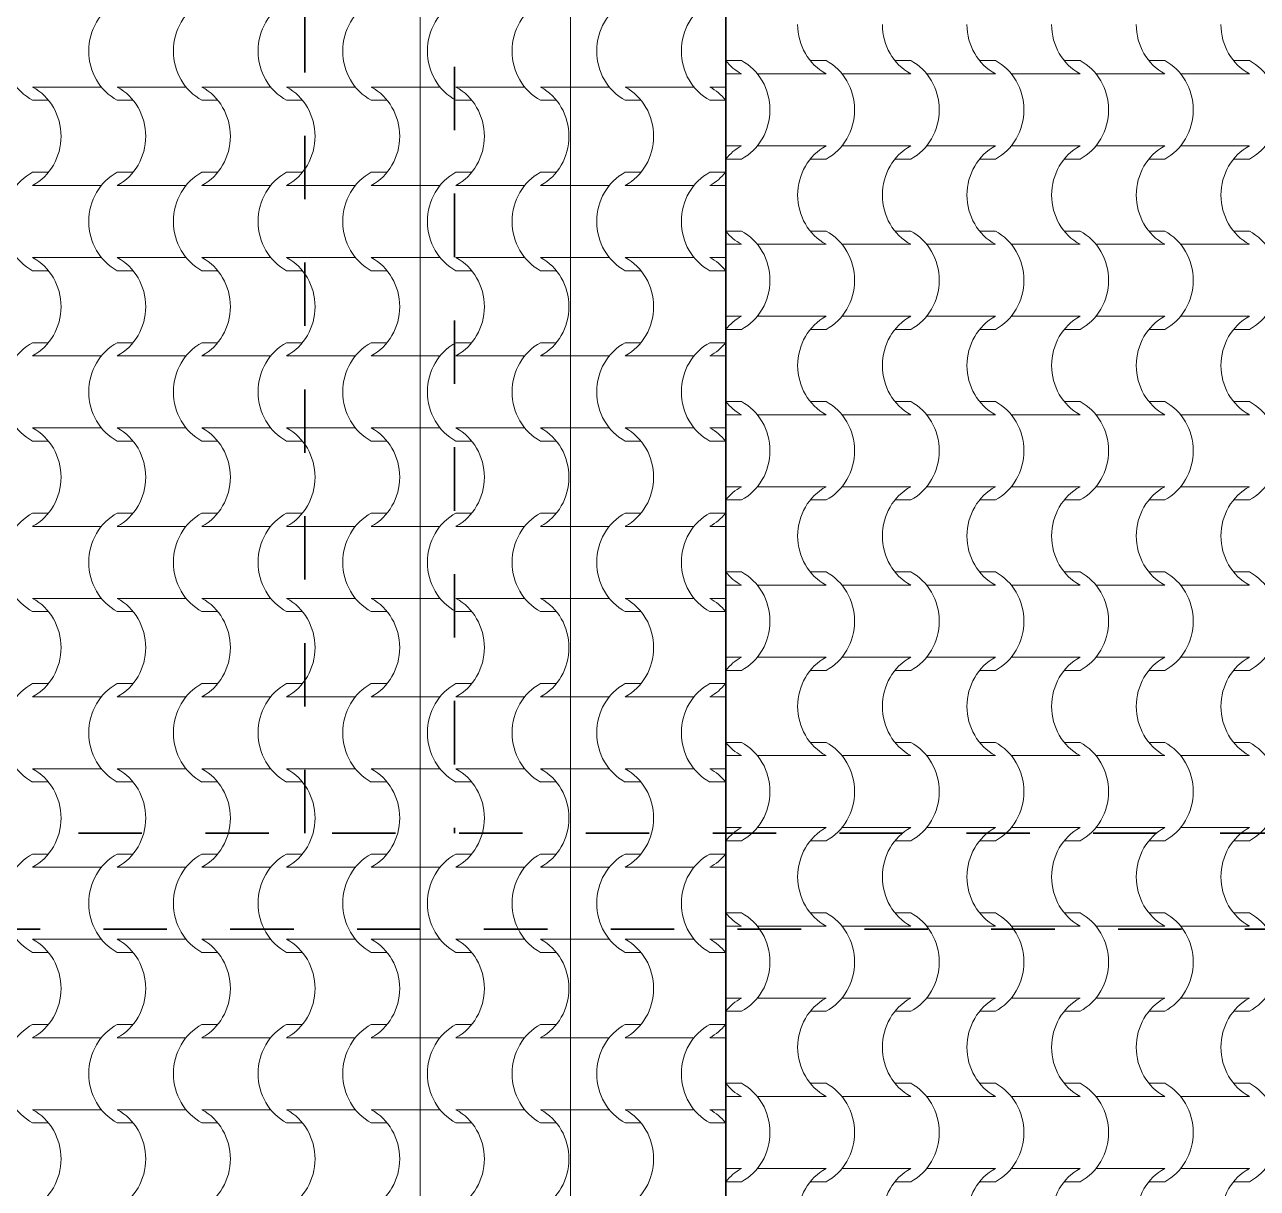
# Model space of a CAD drawing. Extents: x 1230 to 300706, y -1407 to 36108.
# Drawn here: x 244999 to 247057, y 11020 to 12962 of the extents above; entities that cross this region are included whole.
import ezdxf

# ---------------------------------------------------------------- set-up
doc = ezdxf.new("R2010")
doc.units = 0
doc.header["$LTSCALE"] = 5
doc.header["$MEASUREMENT"] = 0
doc.set_wipeout_variables(frame=1)
doc.linetypes.add('- Прекъснати линия', pattern=[423.333333, 211.666667, -211.666667])
doc.linetypes.add('Wipeout_Contour', pattern=[100000, 0, -100000])
for name, color, linetype, lineweight in [('102', 254, 'Continuous', 15), ('41', 7, 'Continuous', 35), ('85', 254, 'Continuous', 20)]:
    doc.layers.add(name, color=color, linetype=linetype, lineweight=lineweight)
doc.layers.add('65', color=7, linetype='Continuous', lineweight=20, true_color=0x4e4e4e)

# ---------------------------------------------------------------- blocks, each defined once
blk = doc.blocks.new('*X43')
at = {"layer": '102', "color": 254, "linetype": 'Continuous', "lineweight": 15}
for p, q in [((186.387, 212.657), (185.241, 212.657)), ((187.533, 212.657), (186.387, 212.657)), ((189.212, 212.657), (188.067, 212.657)), ((190.358, 212.657), (189.212, 212.657)), ((192.038, 212.657), (190.892, 212.657)), ((193.184, 212.657), (192.038, 212.657)), ((194.863, 212.657), (193.717, 212.657)), ((196.009, 212.657), (194.863, 212.657)), ((197.689, 212.657), (196.543, 212.657)), ((198.835, 212.657), (197.689, 212.657)), ((200.514, 212.657), (199.368, 212.657)), ((201.66, 212.657), (200.514, 212.657)), ((203.339, 212.657), (202.194, 212.657)), ((204.485, 212.657), (203.339, 212.657)), ((206.165, 212.657), (205.019, 212.657)), ((207.311, 212.657), (206.165, 212.657)), ((208.371, 212.657), (207.844, 212.657)), ((185.768, 212.217), (185.241, 212.217)), ((188.593, 212.217), (188.067, 212.217)), ((191.419, 212.217), (190.892, 212.217)), ((194.244, 212.217), (193.717, 212.217)), ((197.07, 212.217), (196.543, 212.217)), ((199.895, 212.217), (199.368, 212.217)), ((202.72, 212.217), (202.194, 212.217)), ((205.546, 212.217), (205.019, 212.217)), ((208.371, 212.217), (207.844, 212.217)), ((185.768, 209.812), (185.241, 209.812)), ((188.593, 209.812), (188.067, 209.812)), ((191.419, 209.812), (190.892, 209.812)), ((194.244, 209.812), (193.717, 209.812)), ((197.07, 209.812), (196.543, 209.812)), ((199.895, 209.812), (199.368, 209.812)), ((202.72, 209.812), (202.194, 209.812)), ((205.546, 209.812), (205.019, 209.812)), ((208.371, 209.812), (207.844, 209.812)), ((186.387, 209.372), (185.241, 209.372)), ((187.533, 209.372), (186.387, 209.372)), ((189.212, 209.372), (188.067, 209.372)), ((190.358, 209.372), (189.212, 209.372)), ((192.038, 209.372), (190.892, 209.372)), ((193.184, 209.372), (192.038, 209.372)), ((194.863, 209.372), (193.717, 209.372)), ((196.009, 209.372), (194.863, 209.372)), ((197.689, 209.372), (196.543, 209.372)), ((198.835, 209.372), (197.689, 209.372)), ((200.514, 209.372), (199.368, 209.372)), ((201.66, 209.372), (200.514, 209.372)), ((203.339, 209.372), (202.194, 209.372)), ((204.485, 209.372), (203.339, 209.372)), ((206.165, 209.372), (205.019, 209.372)), ((207.311, 209.372), (206.165, 209.372)), ((208.371, 209.372), (207.844, 209.372)), ((186.387, 206.967), (185.241, 206.967)), ((187.533, 206.967), (186.387, 206.967)), ((189.212, 206.967), (188.067, 206.967)), ((190.358, 206.967), (189.212, 206.967)), ((192.038, 206.967), (190.892, 206.967)), ((193.184, 206.967), (192.038, 206.967)), ((194.863, 206.967), (193.717, 206.967)), ((196.009, 206.967), (194.863, 206.967)), ((197.689, 206.967), (196.543, 206.967)), ((198.835, 206.967), (197.689, 206.967)), ((200.514, 206.967), (199.368, 206.967)), ((201.66, 206.967), (200.514, 206.967)), ((203.339, 206.967), (202.194, 206.967)), ((204.485, 206.967), (203.339, 206.967)), ((206.165, 206.967), (205.019, 206.967)), ((207.311, 206.967), (206.165, 206.967)), ((208.371, 206.967), (207.844, 206.967)), ((185.768, 206.527), (185.241, 206.527)), ((188.593, 206.527), (188.067, 206.527)), ((191.419, 206.527), (190.892, 206.527)), ((194.244, 206.527), (193.717, 206.527)), ((197.07, 206.527), (196.543, 206.527)), ((199.895, 206.527), (199.368, 206.527)), ((202.72, 206.527), (202.194, 206.527)), ((205.546, 206.527), (205.019, 206.527)), ((208.371, 206.527), (207.844, 206.527)), ((185.768, 204.123), (185.241, 204.123)), ((188.593, 204.123), (188.067, 204.123)), ((191.419, 204.123), (190.892, 204.123)), ((194.244, 204.123), (193.717, 204.123)), ((197.07, 204.123), (196.543, 204.123)), ((199.895, 204.123), (199.368, 204.123)), ((202.72, 204.123), (202.194, 204.123)), ((205.546, 204.123), (205.019, 204.123)), ((208.371, 204.123), (207.844, 204.123)), ((186.387, 203.683), (185.241, 203.683)), ((187.533, 203.683), (186.387, 203.683)), ((189.212, 203.683), (188.067, 203.683)), ((190.358, 203.683), (189.212, 203.683)), ((192.038, 203.683), (190.892, 203.683)), ((193.184, 203.683), (192.038, 203.683)), ((194.863, 203.683), (193.717, 203.683)), ((196.009, 203.683), (194.863, 203.683)), ((197.689, 203.683), (196.543, 203.683)), ((198.835, 203.683), (197.689, 203.683)), ((200.514, 203.683), (199.368, 203.683)), ((201.66, 203.683), (200.514, 203.683)), ((203.339, 203.683), (202.194, 203.683)), ((204.485, 203.683), (203.339, 203.683)), ((206.165, 203.683), (205.019, 203.683)), ((207.311, 203.683), (206.165, 203.683)), ((208.371, 203.683), (207.844, 203.683)), ((186.387, 201.278), (185.241, 201.278)), ((187.533, 201.278), (186.387, 201.278)), ((189.212, 201.278), (188.067, 201.278)), ((190.358, 201.278), (189.212, 201.278)), ((192.038, 201.278), (190.892, 201.278)), ((193.184, 201.278), (192.038, 201.278)), ((194.863, 201.278), (193.717, 201.278)), ((196.009, 201.278), (194.863, 201.278)), ((197.689, 201.278), (196.543, 201.278)), ((198.835, 201.278), (197.689, 201.278)), ((200.514, 201.278), (199.368, 201.278)), ((201.66, 201.278), (200.514, 201.278)), ((203.339, 201.278), (202.194, 201.278)), ((204.485, 201.278), (203.339, 201.278)), ((206.165, 201.278), (205.019, 201.278)), ((207.311, 201.278), (206.165, 201.278)), ((208.371, 201.278), (207.844, 201.278)), ((185.768, 200.838), (185.241, 200.838)), ((188.593, 200.838), (188.067, 200.838)), ((191.419, 200.838), (190.892, 200.838)), ((194.244, 200.838), (193.717, 200.838)), ((197.07, 200.838), (196.543, 200.838)), ((199.895, 200.838), (199.368, 200.838)), ((202.72, 200.838), (202.194, 200.838)), ((205.546, 200.838), (205.019, 200.838)), ((208.371, 200.838), (207.844, 200.838)), ((185.768, 198.433), (185.241, 198.433)), ((188.593, 198.433), (188.067, 198.433)), ((191.419, 198.433), (190.892, 198.433)), ((194.244, 198.433), (193.717, 198.433)), ((197.07, 198.433), (196.543, 198.433)), ((199.895, 198.433), (199.368, 198.433)), ((202.72, 198.433), (202.194, 198.433)), ((205.546, 198.433), (205.019, 198.433)), ((208.371, 198.433), (207.844, 198.433)), ((186.387, 197.993), (185.241, 197.993)), ((187.533, 197.993), (186.387, 197.993)), ((189.212, 197.993), (188.067, 197.993)), ((190.358, 197.993), (189.212, 197.993)), ((192.038, 197.993), (190.892, 197.993)), ((193.184, 197.993), (192.038, 197.993)), ((194.863, 197.993), (193.717, 197.993)), ((196.009, 197.993), (194.863, 197.993)), ((197.689, 197.993), (196.543, 197.993)), ((198.835, 197.993), (197.689, 197.993)), ((200.514, 197.993), (199.368, 197.993)), ((201.66, 197.993), (200.514, 197.993)), ((203.339, 197.993), (202.194, 197.993)), ((204.485, 197.993), (203.339, 197.993)), ((206.165, 197.993), (205.019, 197.993)), ((207.311, 197.993), (206.165, 197.993)), ((208.371, 197.993), (207.844, 197.993)), ((186.387, 195.588), (185.241, 195.588)), ((187.533, 195.588), (186.387, 195.588)), ((189.212, 195.588), (188.067, 195.588)), ((190.358, 195.588), (189.212, 195.588)), ((192.038, 195.588), (190.892, 195.588)), ((193.184, 195.588), (192.038, 195.588)), ((194.863, 195.588), (193.717, 195.588)), ((196.009, 195.588), (194.863, 195.588)), ((197.689, 195.588), (196.543, 195.588)), ((198.835, 195.588), (197.689, 195.588)), ((200.514, 195.588), (199.368, 195.588)), ((201.66, 195.588), (200.514, 195.588)), ((203.339, 195.588), (202.194, 195.588)), ((204.485, 195.588), (203.339, 195.588)), ((206.165, 195.588), (205.019, 195.588)), ((207.311, 195.588), (206.165, 195.588)), ((208.371, 195.588), (207.844, 195.588)), ((185.768, 195.148), (185.241, 195.148)), ((188.593, 195.148), (188.067, 195.148)), ((191.419, 195.148), (190.892, 195.148)), ((194.244, 195.148), (193.717, 195.148)), ((197.07, 195.148), (196.543, 195.148)), ((199.895, 195.148), (199.368, 195.148)), ((202.72, 195.148), (202.194, 195.148)), ((205.546, 195.148), (205.019, 195.148)), ((208.371, 195.148), (207.844, 195.148)), ((185.768, 192.743), (185.241, 192.743)), ((188.593, 192.743), (188.067, 192.743)), ((191.419, 192.743), (190.892, 192.743)), ((194.244, 192.743), (193.717, 192.743)), ((197.07, 192.743), (196.543, 192.743)), ((199.895, 192.743), (199.368, 192.743)), ((202.72, 192.743), (202.194, 192.743)), ((205.546, 192.743), (205.019, 192.743)), ((208.371, 192.743), (207.844, 192.743)), ((186.387, 192.303), (185.241, 192.303)), ((187.533, 192.303), (186.387, 192.303)), ((189.212, 192.303), (188.067, 192.303)), ((190.358, 192.303), (189.212, 192.303)), ((192.038, 192.303), (190.892, 192.303)), ((193.184, 192.303), (192.038, 192.303)), ((194.863, 192.303), (193.717, 192.303)), ((196.009, 192.303), (194.863, 192.303)), ((197.689, 192.303), (196.543, 192.303)), ((198.835, 192.303), (197.689, 192.303)), ((200.514, 192.303), (199.368, 192.303)), ((201.66, 192.303), (200.514, 192.303)), ((203.339, 192.303), (202.194, 192.303)), ((204.485, 192.303), (203.339, 192.303)), ((206.165, 192.303), (205.019, 192.303)), ((207.311, 192.303), (206.165, 192.303)), ((208.371, 192.303), (207.844, 192.303)), ((186.387, 189.899), (185.241, 189.899)), ((187.533, 189.899), (186.387, 189.899)), ((189.212, 189.899), (188.067, 189.899)), ((190.358, 189.899), (189.212, 189.899)), ((192.038, 189.899), (190.892, 189.899)), ((193.184, 189.899), (192.038, 189.899)), ((194.863, 189.899), (193.717, 189.899)), ((196.009, 189.899), (194.863, 189.899)), ((197.689, 189.899), (196.543, 189.899)), ((198.835, 189.899), (197.689, 189.899)), ((200.514, 189.899), (199.368, 189.899)), ((201.66, 189.899), (200.514, 189.899)), ((203.339, 189.899), (202.194, 189.899)), ((204.485, 189.899), (203.339, 189.899)), ((206.165, 189.899), (205.019, 189.899)), ((207.311, 189.899), (206.165, 189.899)), ((208.371, 189.899), (207.844, 189.899)), ((185.768, 189.459), (185.241, 189.459)), ((188.593, 189.459), (188.067, 189.459)), ((191.419, 189.459), (190.892, 189.459)), ((194.244, 189.459), (193.717, 189.459)), ((197.07, 189.459), (196.543, 189.459)), ((199.895, 189.459), (199.368, 189.459)), ((202.72, 189.459), (202.194, 189.459)), ((205.546, 189.459), (205.019, 189.459)), ((208.371, 189.459), (207.844, 189.459)), ((185.768, 187.054), (185.241, 187.054)), ((188.593, 187.054), (188.067, 187.054)), ((191.419, 187.054), (190.892, 187.054)), ((194.244, 187.054), (193.717, 187.054)), ((197.07, 187.054), (196.543, 187.054)), ((199.895, 187.054), (199.368, 187.054)), ((202.72, 187.054), (202.194, 187.054)), ((205.546, 187.054), (205.019, 187.054)), ((208.371, 187.054), (207.844, 187.054)), ((186.387, 186.614), (185.241, 186.614)), ((187.533, 186.614), (186.387, 186.614)), ((189.212, 186.614), (188.067, 186.614)), ((190.358, 186.614), (189.212, 186.614)), ((192.038, 186.614), (190.892, 186.614)), ((193.184, 186.614), (192.038, 186.614)), ((194.863, 186.614), (193.717, 186.614)), ((196.009, 186.614), (194.863, 186.614)), ((197.689, 186.614), (196.543, 186.614)), ((198.835, 186.614), (197.689, 186.614)), ((200.514, 186.614), (199.368, 186.614)), ((201.66, 186.614), (200.514, 186.614)), ((203.339, 186.614), (202.194, 186.614)), ((204.485, 186.614), (203.339, 186.614)), ((206.165, 186.614), (205.019, 186.614)), ((207.311, 186.614), (206.165, 186.614)), ((208.371, 186.614), (207.844, 186.614)), ((186.387, 184.209), (185.241, 184.209)), ((187.533, 184.209), (186.387, 184.209)), ((189.212, 184.209), (188.067, 184.209)), ((190.358, 184.209), (189.212, 184.209)), ((192.038, 184.209), (190.892, 184.209)), ((193.184, 184.209), (192.038, 184.209)), ((194.863, 184.209), (193.717, 184.209)), ((196.009, 184.209), (194.863, 184.209)), ((197.689, 184.209), (196.543, 184.209)), ((198.835, 184.209), (197.689, 184.209)), ((200.514, 184.209), (199.368, 184.209)), ((201.66, 184.209), (200.514, 184.209)), ((203.339, 184.209), (202.194, 184.209)), ((204.485, 184.209), (203.339, 184.209)), ((206.165, 184.209), (205.019, 184.209)), ((207.311, 184.209), (206.165, 184.209)), ((208.371, 184.209), (207.844, 184.209)), ((185.768, 183.769), (185.241, 183.769)), ((188.593, 183.769), (188.067, 183.769)), ((191.419, 183.769), (190.892, 183.769)), ((194.244, 183.769), (193.717, 183.769)), ((197.07, 183.769), (196.543, 183.769)), ((199.895, 183.769), (199.368, 183.769)), ((202.72, 183.769), (202.194, 183.769)), ((205.546, 183.769), (205.019, 183.769)), ((208.371, 183.769), (207.844, 183.769)), ((185.768, 181.364), (185.241, 181.364)), ((188.593, 181.364), (188.067, 181.364)), ((191.419, 181.364), (190.892, 181.364)), ((194.244, 181.364), (193.717, 181.364)), ((197.07, 181.364), (196.543, 181.364)), ((199.895, 181.364), (199.368, 181.364)), ((202.72, 181.364), (202.194, 181.364)), ((205.546, 181.364), (205.019, 181.364)), ((208.371, 181.364), (207.844, 181.364)), ((186.387, 180.924), (185.241, 180.924)), ((187.533, 180.924), (186.387, 180.924)), ((189.212, 180.924), (188.067, 180.924)), ((190.358, 180.924), (189.212, 180.924)), ((192.038, 180.924), (190.892, 180.924)), ((193.184, 180.924), (192.038, 180.924)), ((194.863, 180.924), (193.717, 180.924)), ((196.009, 180.924), (194.863, 180.924)), ((197.689, 180.924), (196.543, 180.924)), ((198.835, 180.924), (197.689, 180.924)), ((200.514, 180.924), (199.368, 180.924)), ((201.66, 180.924), (200.514, 180.924)), ((203.339, 180.924), (202.194, 180.924)), ((204.485, 180.924), (203.339, 180.924)), ((206.165, 180.924), (205.019, 180.924)), ((207.311, 180.924), (206.165, 180.924)), ((208.371, 180.924), (207.844, 180.924)), ((186.387, 178.519), (185.241, 178.519)), ((187.533, 178.519), (186.387, 178.519)), ((189.212, 178.519), (188.067, 178.519)), ((190.358, 178.519), (189.212, 178.519)), ((192.038, 178.519), (190.892, 178.519)), ((193.184, 178.519), (192.038, 178.519)), ((194.863, 178.519), (193.717, 178.519)), ((196.009, 178.519), (194.863, 178.519)), ((197.689, 178.519), (196.543, 178.519)), ((198.835, 178.519), (197.689, 178.519)), ((200.514, 178.519), (199.368, 178.519)), ((201.66, 178.519), (200.514, 178.519)), ((203.339, 178.519), (202.194, 178.519)), ((204.485, 178.519), (203.339, 178.519)), ((206.165, 178.519), (205.019, 178.519)), ((207.311, 178.519), (206.165, 178.519)), ((208.371, 178.519), (207.844, 178.519)), ((185.768, 178.079), (185.241, 178.079)), ((188.593, 178.079), (188.067, 178.079)), ((191.419, 178.079), (190.892, 178.079)), ((194.244, 178.079), (193.717, 178.079)), ((197.07, 178.079), (196.543, 178.079)), ((199.895, 178.079), (199.368, 178.079)), ((202.72, 178.079), (202.194, 178.079)), ((205.546, 178.079), (205.019, 178.079)), ((208.371, 178.079), (207.844, 178.079))]:
    blk.add_line(p, q, dxfattribs=at)
for centre, major_axis, start_param, end_param in [((186.018, 213.859), (0, 1.839), 0.466079, 2.675513), ((188.843, 213.859), (0, 1.839), 0.466079, 2.675513), ((191.668, 213.859), (0, 1.839), 0.466079, 2.675513), ((194.494, 213.859), (0, 1.839), 0.466079, 2.675513), ((197.319, 213.859), (0, 1.839), 0.466079, 2.675513), ((200.145, 213.859), (0, 1.839), 0.466079, 2.675513), ((202.97, 213.859), (0, 1.839), 0.466079, 2.675513), ((205.795, 213.859), (0, 1.839), 0.466079, 2.675513), ((208.621, 213.859), (0, 1.839), 0.466079, 2.675513), ((184.453, 211.009), (0, 1.849), 4.715365, 5.812147), ((187.278, 211.009), (0, 1.849), 4.715365, 5.812147), ((190.103, 211.009), (0, 1.849), 4.715365, 5.812147), ((192.929, 211.009), (0, 1.849), 4.715365, 5.812147), ((195.754, 211.009), (0, 1.849), 4.715365, 5.812147), ((198.58, 211.009), (0, 1.849), 4.715365, 5.812147), ((201.405, 211.009), (0, 1.849), 4.715365, 5.812147), ((204.23, 211.009), (0, 1.849), 4.715365, 5.812147), ((207.056, 211.009), (0, 1.849), 5.424451, 5.812147), ((184.453, 211.02), (0, 1.849), 3.612631, 4.709413), ((187.278, 211.02), (0, 1.849), 3.612631, 4.709413), ((190.103, 211.02), (0, 1.849), 3.612631, 4.709413), ((192.929, 211.02), (0, 1.849), 3.612631, 4.709413), ((195.754, 211.02), (0, 1.849), 3.612631, 4.709413), ((198.58, 211.02), (0, 1.849), 3.612631, 4.709413), ((201.405, 211.02), (0, 1.849), 3.612631, 4.709413), ((204.23, 211.02), (0, 1.849), 3.612631, 4.709413), ((186.018, 208.17), (0, 1.839), 0.466079, 2.675513), ((188.843, 208.17), (0, 1.839), 0.466079, 2.675513), ((191.668, 208.17), (0, 1.839), 0.466079, 2.675513), ((194.494, 208.17), (0, 1.839), 0.466079, 2.675513), ((197.319, 208.17), (0, 1.839), 0.466079, 2.675513), ((200.145, 208.17), (0, 1.839), 0.466079, 2.675513), ((202.97, 208.17), (0, 1.839), 0.466079, 2.675513), ((205.795, 208.17), (0, 1.839), 0.466079, 2.675513), ((208.621, 208.17), (0, 1.839), 0.466079, 2.675513), ((207.056, 211.02), (0, 1.849), 3.612631, 4.000327), ((184.453, 205.32), (0, 1.849), 4.715365, 5.812147), ((187.278, 205.32), (0, 1.849), 4.715365, 5.812147), ((190.103, 205.32), (0, 1.849), 4.715365, 5.812147), ((192.929, 205.32), (0, 1.849), 4.715365, 5.812147), ((195.754, 205.32), (0, 1.849), 4.715365, 5.812147), ((198.58, 205.32), (0, 1.849), 4.715365, 5.812147), ((201.405, 205.32), (0, 1.849), 4.715365, 5.812147), ((204.23, 205.32), (0, 1.849), 4.715365, 5.812147), ((207.056, 205.32), (0, 1.849), 5.42445, 5.812147), ((184.453, 205.331), (0, 1.849), 3.612631, 4.709413), ((187.278, 205.331), (0, 1.849), 3.612631, 4.709413), ((190.103, 205.331), (0, 1.849), 3.612631, 4.709413), ((192.929, 205.331), (0, 1.849), 3.612631, 4.709413), ((195.754, 205.331), (0, 1.849), 3.612631, 4.709413), ((198.58, 205.331), (0, 1.849), 3.612631, 4.709413), ((201.405, 205.331), (0, 1.849), 3.612631, 4.709413), ((204.23, 205.331), (0, 1.849), 3.612631, 4.709413), ((186.018, 202.48), (0, 1.839), 0.466079, 2.675513), ((188.843, 202.48), (0, 1.839), 0.466079, 2.675513), ((191.668, 202.48), (0, 1.839), 0.466079, 2.675513), ((194.494, 202.48), (0, 1.839), 0.466079, 2.675513), ((197.319, 202.48), (0, 1.839), 0.466079, 2.675513), ((200.145, 202.48), (0, 1.839), 0.466079, 2.675513), ((202.97, 202.48), (0, 1.839), 0.466079, 2.675513), ((205.795, 202.48), (0, 1.839), 0.466079, 2.675513), ((208.621, 202.48), (0, 1.839), 0.466079, 2.675513), ((207.056, 205.331), (0, 1.849), 3.612631, 4.000328), ((184.453, 199.63), (0, 1.849), 4.715365, 5.812147), ((187.278, 199.63), (0, 1.849), 4.715365, 5.812147), ((190.103, 199.63), (0, 1.849), 4.715365, 5.812147), ((192.929, 199.63), (0, 1.849), 4.715365, 5.812147), ((195.754, 199.63), (0, 1.849), 4.715365, 5.812147), ((198.58, 199.63), (0, 1.849), 4.715365, 5.812147), ((201.405, 199.63), (0, 1.849), 4.715365, 5.812147), ((204.23, 199.63), (0, 1.849), 4.715365, 5.812147), ((207.056, 199.63), (0, 1.849), 5.424449, 5.812147), ((184.453, 199.641), (0, 1.849), 3.612631, 4.709413), ((187.278, 199.641), (0, 1.849), 3.612631, 4.709413), ((190.103, 199.641), (0, 1.849), 3.612631, 4.709413), ((192.929, 199.641), (0, 1.849), 3.612631, 4.709413), ((195.754, 199.641), (0, 1.849), 3.612631, 4.709413), ((198.58, 199.641), (0, 1.849), 3.612631, 4.709413), ((201.405, 199.641), (0, 1.849), 3.612631, 4.709413), ((204.23, 199.641), (0, 1.849), 3.612631, 4.709413), ((186.018, 196.791), (0, 1.839), 0.466079, 2.675513), ((188.843, 196.791), (0, 1.839), 0.466079, 2.675513), ((191.668, 196.791), (0, 1.839), 0.466079, 2.675513), ((194.494, 196.791), (0, 1.839), 0.466079, 2.675513), ((197.319, 196.791), (0, 1.839), 0.466079, 2.675513), ((200.145, 196.791), (0, 1.839), 0.466079, 2.675513), ((202.97, 196.791), (0, 1.839), 0.466079, 2.675513), ((205.795, 196.791), (0, 1.839), 0.466079, 2.675513), ((208.621, 196.791), (0, 1.839), 0.466079, 2.675513), ((207.056, 199.641), (0, 1.849), 3.612631, 4.000329), ((184.453, 193.94), (0, 1.849), 4.715365, 5.812147), ((187.278, 193.94), (0, 1.849), 4.715365, 5.812147), ((190.103, 193.94), (0, 1.849), 4.715365, 5.812147), ((192.929, 193.94), (0, 1.849), 4.715365, 5.812147), ((195.754, 193.94), (0, 1.849), 4.715365, 5.812147), ((198.58, 193.94), (0, 1.849), 4.715365, 5.812147), ((201.405, 193.94), (0, 1.849), 4.715365, 5.812147), ((204.23, 193.94), (0, 1.849), 4.715365, 5.812147), ((207.056, 193.94), (0, 1.849), 5.424448, 5.812147), ((184.453, 193.951), (0, 1.849), 3.612631, 4.709413), ((187.278, 193.951), (0, 1.849), 3.612631, 4.709413), ((190.103, 193.951), (0, 1.849), 3.612631, 4.709413), ((192.929, 193.951), (0, 1.849), 3.612631, 4.709413), ((195.754, 193.951), (0, 1.849), 3.612631, 4.709413), ((198.58, 193.951), (0, 1.849), 3.612631, 4.709413), ((201.405, 193.951), (0, 1.849), 3.612631, 4.709413), ((204.23, 193.951), (0, 1.849), 3.612631, 4.709413), ((186.018, 191.101), (0, 1.839), 0.466079, 2.675513), ((188.843, 191.101), (0, 1.839), 0.466079, 2.675513), ((191.668, 191.101), (0, 1.839), 0.466079, 2.675513), ((194.494, 191.101), (0, 1.839), 0.466079, 2.675513), ((197.319, 191.101), (0, 1.839), 0.466079, 2.675513), ((200.145, 191.101), (0, 1.839), 0.466079, 2.675513), ((202.97, 191.101), (0, 1.839), 0.466079, 2.675513), ((205.795, 191.101), (0, 1.839), 0.466079, 2.675513), ((208.621, 191.101), (0, 1.839), 0.466079, 2.675513), ((207.056, 193.951), (0, 1.849), 3.612631, 4.00033), ((184.453, 188.251), (0, 1.849), 4.715365, 5.812147), ((187.278, 188.251), (0, 1.849), 4.715365, 5.812147), ((190.103, 188.251), (0, 1.849), 4.715365, 5.812147), ((192.929, 188.251), (0, 1.849), 4.715365, 5.812147), ((195.754, 188.251), (0, 1.849), 4.715365, 5.812147), ((198.58, 188.251), (0, 1.849), 4.715365, 5.812147), ((201.405, 188.251), (0, 1.849), 4.715365, 5.812147), ((204.23, 188.251), (0, 1.849), 4.715365, 5.812147), ((207.056, 188.251), (0, 1.849), 5.424448, 5.812147), ((184.453, 188.262), (0, 1.849), 3.612631, 4.709413), ((187.278, 188.262), (0, 1.849), 3.612631, 4.709413), ((190.103, 188.262), (0, 1.849), 3.612631, 4.709413), ((192.929, 188.262), (0, 1.849), 3.612631, 4.709413), ((195.754, 188.262), (0, 1.849), 3.612631, 4.709413), ((198.58, 188.262), (0, 1.849), 3.612631, 4.709413), ((201.405, 188.262), (0, 1.849), 3.612631, 4.709413), ((204.23, 188.262), (0, 1.849), 3.612631, 4.709413), ((186.018, 185.411), (0, 1.839), 0.466079, 2.675513), ((188.843, 185.411), (0, 1.839), 0.466079, 2.675513), ((191.668, 185.411), (0, 1.839), 0.466079, 2.675513), ((194.494, 185.411), (0, 1.839), 0.466079, 2.675513), ((197.319, 185.411), (0, 1.839), 0.466079, 2.675513), ((200.145, 185.411), (0, 1.839), 0.466079, 2.675513), ((202.97, 185.411), (0, 1.839), 0.466079, 2.675513), ((205.795, 185.411), (0, 1.839), 0.466079, 2.675513), ((208.621, 185.411), (0, 1.839), 0.466079, 2.675513), ((207.056, 188.262), (0, 1.849), 3.612631, 4.000331), ((184.453, 182.561), (0, 1.849), 4.715365, 5.812147), ((187.278, 182.561), (0, 1.849), 4.715365, 5.812147), ((190.103, 182.561), (0, 1.849), 4.715365, 5.812147), ((192.929, 182.561), (0, 1.849), 4.715365, 5.812147), ((195.754, 182.561), (0, 1.849), 4.715365, 5.812147), ((198.58, 182.561), (0, 1.849), 4.715365, 5.812147), ((201.405, 182.561), (0, 1.849), 4.715365, 5.812147), ((204.23, 182.561), (0, 1.849), 4.715365, 5.812147), ((207.056, 182.561), (0, 1.849), 5.424447, 5.812147), ((184.453, 182.572), (0, 1.849), 3.612631, 4.709413), ((187.278, 182.572), (0, 1.849), 3.612631, 4.709413), ((190.103, 182.572), (0, 1.849), 3.612631, 4.709413), ((192.929, 182.572), (0, 1.849), 3.612631, 4.709413), ((195.754, 182.572), (0, 1.849), 3.612631, 4.709413), ((198.58, 182.572), (0, 1.849), 3.612631, 4.709413), ((201.405, 182.572), (0, 1.849), 3.612631, 4.709413), ((204.23, 182.572), (0, 1.849), 3.612631, 4.709413), ((186.018, 179.722), (0, 1.839), 0.466079, 2.675513), ((188.843, 179.722), (0, 1.839), 0.466079, 2.675513), ((191.668, 179.722), (0, 1.839), 0.466079, 2.675513), ((194.494, 179.722), (0, 1.839), 0.466079, 2.675513), ((197.319, 179.722), (0, 1.839), 0.466079, 2.675513), ((200.145, 179.722), (0, 1.839), 0.466079, 2.675513), ((202.97, 179.722), (0, 1.839), 0.466079, 2.675513), ((205.795, 179.722), (0, 1.839), 0.466079, 2.675513), ((208.621, 179.722), (0, 1.839), 0.466079, 2.675513), ((207.056, 182.572), (0, 1.849), 3.612631, 4.000332), ((184.453, 176.872), (0, 1.849), 4.715365, 5.812147), ((187.278, 176.872), (0, 1.849), 4.715365, 5.812147), ((190.103, 176.872), (0, 1.849), 4.715365, 5.812147), ((192.929, 176.872), (0, 1.849), 4.715365, 5.812147), ((195.754, 176.872), (0, 1.849), 4.715365, 5.812147), ((198.58, 176.872), (0, 1.849), 4.715365, 5.812147), ((201.405, 176.872), (0, 1.849), 4.715365, 5.812147), ((204.23, 176.872), (0, 1.849), 4.715365, 5.812147), ((207.056, 176.872), (0, 1.849), 5.424446, 5.812147), ((184.453, 176.883), (0, 1.849), 3.612631, 4.709413), ((187.278, 176.883), (0, 1.849), 3.612631, 4.709413), ((190.103, 176.883), (0, 1.849), 3.612631, 4.709413), ((192.929, 176.883), (0, 1.849), 3.612631, 4.709413), ((195.754, 176.883), (0, 1.849), 3.612631, 4.709413), ((198.58, 176.883), (0, 1.849), 3.612631, 4.709413), ((201.405, 176.883), (0, 1.849), 3.612631, 4.709413), ((204.23, 176.883), (0, 1.849), 3.612631, 4.709413)]:
    blk.add_ellipse(centre, major_axis=major_axis, ratio=0.939693, start_param=start_param, end_param=end_param, dxfattribs=at)
blk = doc.blocks.new('*X44')
at = {"layer": '102', "color": 254, "linetype": 'Continuous', "lineweight": 15}
for p, q in [((208.371, 213.538), (208.898, 213.538)), ((211.197, 213.538), (211.724, 213.538)), ((214.022, 213.538), (214.549, 213.538)), ((216.848, 213.538), (217.374, 213.538)), ((219.673, 213.538), (220.2, 213.538)), ((222.498, 213.538), (223.025, 213.538)), ((225.324, 213.538), (225.851, 213.538)), ((208.371, 213.098), (208.898, 213.098)), ((209.432, 213.098), (210.578, 213.098)), ((210.578, 213.098), (211.724, 213.098)), ((212.257, 213.098), (213.403, 213.098)), ((213.403, 213.098), (214.549, 213.098)), ((215.083, 213.098), (216.229, 213.098)), ((216.229, 213.098), (217.374, 213.098)), ((217.908, 213.098), (219.054, 213.098)), ((219.054, 213.098), (220.2, 213.098)), ((220.734, 213.098), (221.879, 213.098)), ((221.879, 213.098), (223.025, 213.098)), ((223.559, 213.098), (224.705, 213.098)), ((224.705, 213.098), (225.851, 213.098)), ((208.371, 210.693), (208.898, 210.693)), ((209.432, 210.693), (210.578, 210.693)), ((210.578, 210.693), (211.724, 210.693)), ((212.257, 210.693), (213.403, 210.693)), ((213.403, 210.693), (214.549, 210.693)), ((215.083, 210.693), (216.229, 210.693)), ((216.229, 210.693), (217.374, 210.693)), ((217.908, 210.693), (219.054, 210.693)), ((219.054, 210.693), (220.2, 210.693)), ((220.734, 210.693), (221.879, 210.693)), ((221.879, 210.693), (223.025, 210.693)), ((223.559, 210.693), (224.705, 210.693)), ((224.705, 210.693), (225.851, 210.693)), ((208.371, 210.253), (208.898, 210.253)), ((211.197, 210.253), (211.724, 210.253)), ((214.022, 210.253), (214.549, 210.253)), ((216.848, 210.253), (217.374, 210.253)), ((219.673, 210.253), (220.2, 210.253)), ((222.498, 210.253), (223.025, 210.253)), ((225.324, 210.253), (225.851, 210.253)), ((208.371, 207.848), (208.898, 207.848)), ((211.197, 207.848), (211.724, 207.848)), ((214.022, 207.848), (214.549, 207.848)), ((216.848, 207.848), (217.374, 207.848)), ((219.673, 207.848), (220.2, 207.848)), ((222.498, 207.848), (223.025, 207.848)), ((225.324, 207.848), (225.851, 207.848)), ((208.371, 207.408), (208.898, 207.408)), ((209.432, 207.408), (210.578, 207.408)), ((210.578, 207.408), (211.724, 207.408)), ((212.257, 207.408), (213.403, 207.408)), ((213.403, 207.408), (214.549, 207.408)), ((215.083, 207.408), (216.229, 207.408)), ((216.229, 207.408), (217.374, 207.408)), ((217.908, 207.408), (219.054, 207.408)), ((219.054, 207.408), (220.2, 207.408)), ((220.734, 207.408), (221.879, 207.408)), ((221.879, 207.408), (223.025, 207.408)), ((223.559, 207.408), (224.705, 207.408)), ((224.705, 207.408), (225.851, 207.408)), ((208.371, 205.004), (208.898, 205.004)), ((209.432, 205.004), (210.578, 205.004)), ((210.578, 205.004), (211.724, 205.004)), ((212.257, 205.004), (213.403, 205.004)), ((213.403, 205.004), (214.549, 205.004)), ((215.083, 205.004), (216.229, 205.004)), ((216.229, 205.004), (217.374, 205.004)), ((217.908, 205.004), (219.054, 205.004)), ((219.054, 205.004), (220.2, 205.004)), ((220.734, 205.004), (221.879, 205.004)), ((221.879, 205.004), (223.025, 205.004)), ((223.559, 205.004), (224.705, 205.004)), ((224.705, 205.004), (225.851, 205.004)), ((208.371, 204.564), (208.898, 204.564)), ((211.197, 204.564), (211.724, 204.564)), ((214.022, 204.564), (214.549, 204.564)), ((216.848, 204.564), (217.374, 204.564)), ((219.673, 204.564), (220.2, 204.564)), ((222.498, 204.564), (223.025, 204.564)), ((225.324, 204.564), (225.851, 204.564)), ((208.371, 202.159), (208.898, 202.159)), ((211.197, 202.159), (211.724, 202.159)), ((214.022, 202.159), (214.549, 202.159)), ((216.848, 202.159), (217.374, 202.159)), ((219.673, 202.159), (220.2, 202.159)), ((222.498, 202.159), (223.025, 202.159)), ((225.324, 202.159), (225.851, 202.159)), ((208.371, 201.719), (208.898, 201.719)), ((209.432, 201.719), (210.578, 201.719)), ((210.578, 201.719), (211.724, 201.719)), ((212.257, 201.719), (213.403, 201.719)), ((213.403, 201.719), (214.549, 201.719)), ((215.083, 201.719), (216.229, 201.719)), ((216.229, 201.719), (217.374, 201.719)), ((217.908, 201.719), (219.054, 201.719)), ((219.054, 201.719), (220.2, 201.719)), ((220.734, 201.719), (221.879, 201.719)), ((221.879, 201.719), (223.025, 201.719)), ((223.559, 201.719), (224.705, 201.719)), ((224.705, 201.719), (225.851, 201.719)), ((208.371, 199.314), (208.898, 199.314)), ((209.432, 199.314), (210.578, 199.314)), ((210.578, 199.314), (211.724, 199.314)), ((212.257, 199.314), (213.403, 199.314)), ((213.403, 199.314), (214.549, 199.314)), ((215.083, 199.314), (216.229, 199.314)), ((216.229, 199.314), (217.374, 199.314)), ((217.908, 199.314), (219.054, 199.314)), ((219.054, 199.314), (220.2, 199.314)), ((220.734, 199.314), (221.879, 199.314)), ((221.879, 199.314), (223.025, 199.314)), ((223.559, 199.314), (224.705, 199.314)), ((224.705, 199.314), (225.851, 199.314)), ((208.371, 198.874), (208.898, 198.874)), ((211.197, 198.874), (211.724, 198.874)), ((214.022, 198.874), (214.549, 198.874)), ((216.848, 198.874), (217.374, 198.874)), ((219.673, 198.874), (220.2, 198.874)), ((222.498, 198.874), (223.025, 198.874)), ((225.324, 198.874), (225.851, 198.874)), ((208.371, 196.469), (208.898, 196.469)), ((211.197, 196.469), (211.724, 196.469)), ((214.022, 196.469), (214.549, 196.469)), ((216.848, 196.469), (217.374, 196.469)), ((219.673, 196.469), (220.2, 196.469)), ((222.498, 196.469), (223.025, 196.469)), ((225.324, 196.469), (225.851, 196.469)), ((208.371, 196.029), (208.898, 196.029)), ((209.432, 196.029), (210.578, 196.029)), ((210.578, 196.029), (211.724, 196.029)), ((212.257, 196.029), (213.403, 196.029)), ((213.403, 196.029), (214.549, 196.029)), ((215.083, 196.029), (216.229, 196.029)), ((216.229, 196.029), (217.374, 196.029)), ((217.908, 196.029), (219.054, 196.029)), ((219.054, 196.029), (220.2, 196.029)), ((220.734, 196.029), (221.879, 196.029)), ((221.879, 196.029), (223.025, 196.029)), ((223.559, 196.029), (224.705, 196.029)), ((224.705, 196.029), (225.851, 196.029)), ((208.371, 193.624), (208.898, 193.624)), ((209.432, 193.624), (210.578, 193.624)), ((210.578, 193.624), (211.724, 193.624)), ((212.257, 193.624), (213.403, 193.624)), ((213.403, 193.624), (214.549, 193.624)), ((215.083, 193.624), (216.229, 193.624)), ((216.229, 193.624), (217.374, 193.624)), ((217.908, 193.624), (219.054, 193.624)), ((219.054, 193.624), (220.2, 193.624)), ((220.734, 193.624), (221.879, 193.624)), ((221.879, 193.624), (223.025, 193.624)), ((223.559, 193.624), (224.705, 193.624)), ((224.705, 193.624), (225.851, 193.624)), ((208.371, 193.184), (208.898, 193.184)), ((211.197, 193.184), (211.724, 193.184)), ((214.022, 193.184), (214.549, 193.184)), ((216.848, 193.184), (217.374, 193.184)), ((219.673, 193.184), (220.2, 193.184)), ((222.498, 193.184), (223.025, 193.184)), ((225.324, 193.184), (225.851, 193.184)), ((208.371, 190.78), (208.898, 190.78)), ((211.197, 190.78), (211.724, 190.78)), ((214.022, 190.78), (214.549, 190.78)), ((216.848, 190.78), (217.374, 190.78)), ((219.673, 190.78), (220.2, 190.78)), ((222.498, 190.78), (223.025, 190.78)), ((225.324, 190.78), (225.851, 190.78)), ((208.371, 190.34), (208.898, 190.34)), ((209.432, 190.34), (210.578, 190.34)), ((210.578, 190.34), (211.724, 190.34)), ((212.257, 190.34), (213.403, 190.34)), ((213.403, 190.34), (214.549, 190.34)), ((215.083, 190.34), (216.229, 190.34)), ((216.229, 190.34), (217.374, 190.34)), ((217.908, 190.34), (219.054, 190.34)), ((219.054, 190.34), (220.2, 190.34)), ((220.734, 190.34), (221.879, 190.34)), ((221.879, 190.34), (223.025, 190.34)), ((223.559, 190.34), (224.705, 190.34)), ((224.705, 190.34), (225.851, 190.34)), ((208.371, 187.935), (208.898, 187.935)), ((209.432, 187.935), (210.578, 187.935)), ((210.578, 187.935), (211.724, 187.935)), ((212.257, 187.935), (213.403, 187.935)), ((213.403, 187.935), (214.549, 187.935)), ((215.083, 187.935), (216.229, 187.935)), ((216.229, 187.935), (217.374, 187.935)), ((217.908, 187.935), (219.054, 187.935)), ((219.054, 187.935), (220.2, 187.935)), ((220.734, 187.935), (221.879, 187.935)), ((221.879, 187.935), (223.025, 187.935)), ((223.559, 187.935), (224.705, 187.935)), ((224.705, 187.935), (225.851, 187.935)), ((208.371, 187.495), (208.898, 187.495)), ((211.197, 187.495), (211.724, 187.495)), ((214.022, 187.495), (214.549, 187.495)), ((216.848, 187.495), (217.374, 187.495)), ((219.673, 187.495), (220.2, 187.495)), ((222.498, 187.495), (223.025, 187.495)), ((225.324, 187.495), (225.851, 187.495)), ((208.371, 185.09), (208.898, 185.09)), ((211.197, 185.09), (211.724, 185.09)), ((214.022, 185.09), (214.549, 185.09)), ((216.848, 185.09), (217.374, 185.09)), ((219.673, 185.09), (220.2, 185.09)), ((222.498, 185.09), (223.025, 185.09)), ((225.324, 185.09), (225.851, 185.09)), ((208.371, 184.65), (208.898, 184.65)), ((209.432, 184.65), (210.578, 184.65)), ((210.578, 184.65), (211.724, 184.65)), ((212.257, 184.65), (213.403, 184.65)), ((213.403, 184.65), (214.549, 184.65)), ((215.083, 184.65), (216.229, 184.65)), ((216.229, 184.65), (217.374, 184.65)), ((217.908, 184.65), (219.054, 184.65)), ((219.054, 184.65), (220.2, 184.65)), ((220.734, 184.65), (221.879, 184.65)), ((221.879, 184.65), (223.025, 184.65)), ((223.559, 184.65), (224.705, 184.65)), ((224.705, 184.65), (225.851, 184.65)), ((208.371, 182.245), (208.898, 182.245)), ((209.432, 182.245), (210.578, 182.245)), ((210.578, 182.245), (211.724, 182.245)), ((212.257, 182.245), (213.403, 182.245)), ((213.403, 182.245), (214.549, 182.245)), ((215.083, 182.245), (216.229, 182.245)), ((216.229, 182.245), (217.374, 182.245)), ((217.908, 182.245), (219.054, 182.245)), ((219.054, 182.245), (220.2, 182.245)), ((220.734, 182.245), (221.879, 182.245)), ((221.879, 182.245), (223.025, 182.245)), ((223.559, 182.245), (224.705, 182.245)), ((224.705, 182.245), (225.851, 182.245)), ((208.371, 181.805), (208.898, 181.805)), ((211.197, 181.805), (211.724, 181.805)), ((214.022, 181.805), (214.549, 181.805)), ((216.848, 181.805), (217.374, 181.805)), ((219.673, 181.805), (220.2, 181.805)), ((222.498, 181.805), (223.025, 181.805)), ((225.324, 181.805), (225.851, 181.805)), ((208.371, 179.4), (208.898, 179.4)), ((211.197, 179.4), (211.724, 179.4)), ((214.022, 179.4), (214.549, 179.4)), ((216.848, 179.4), (217.374, 179.4)), ((219.673, 179.4), (220.2, 179.4)), ((222.498, 179.4), (223.025, 179.4)), ((225.324, 179.4), (225.851, 179.4)), ((208.371, 178.96), (208.898, 178.96)), ((209.432, 178.96), (210.578, 178.96)), ((210.578, 178.96), (211.724, 178.96)), ((212.257, 178.96), (213.403, 178.96)), ((213.403, 178.96), (214.549, 178.96)), ((215.083, 178.96), (216.229, 178.96)), ((216.229, 178.96), (217.374, 178.96)), ((217.908, 178.96), (219.054, 178.96)), ((219.054, 178.96), (220.2, 178.96)), ((220.734, 178.96), (221.879, 178.96)), ((221.879, 178.96), (223.025, 178.96)), ((223.559, 178.96), (224.705, 178.96)), ((224.705, 178.96), (225.851, 178.96)), ((208.371, 176.556), (208.898, 176.556)), ((209.432, 176.556), (210.578, 176.556)), ((210.578, 176.556), (211.724, 176.556)), ((212.257, 176.556), (213.403, 176.556)), ((213.403, 176.556), (214.549, 176.556)), ((215.083, 176.556), (216.229, 176.556)), ((216.229, 176.556), (217.374, 176.556)), ((217.908, 176.556), (219.054, 176.556)), ((219.054, 176.556), (220.2, 176.556)), ((220.734, 176.556), (221.879, 176.556)), ((221.879, 176.556), (223.025, 176.556)), ((223.559, 176.556), (224.705, 176.556)), ((224.705, 176.556), (225.851, 176.556)), ((208.371, 176.116), (208.898, 176.116)), ((211.197, 176.116), (211.724, 176.116)), ((214.022, 176.116), (214.549, 176.116)), ((216.848, 176.116), (217.374, 176.116)), ((219.673, 176.116), (220.2, 176.116)), ((222.498, 176.116), (223.025, 176.116)), ((225.324, 176.116), (225.851, 176.116))]:
    blk.add_line(p, q, dxfattribs=at)
for centre, major_axis, start_param, end_param in [((212.512, 214.746), (0, 1.849), 1.573772, 2.670554), ((215.338, 214.746), (0, 1.849), 1.573772, 2.670554), ((218.163, 214.746), (0, 1.849), 1.573772, 2.670554), ((220.988, 214.746), (0, 1.849), 1.573772, 2.670554), ((223.814, 214.746), (0, 1.849), 1.573772, 2.670554), ((226.639, 214.746), (0, 1.849), 1.573772, 2.670554), ((209.687, 214.746), (0, 1.849), 2.282843, 2.670554), ((208.122, 211.896), (0, 1.839), 3.607672, 5.817106), ((210.947, 211.896), (0, 1.839), 3.607672, 5.817106), ((213.773, 211.896), (0, 1.839), 3.607672, 5.817106), ((216.598, 211.896), (0, 1.839), 3.607672, 5.817106), ((219.423, 211.896), (0, 1.839), 3.607672, 5.817106), ((222.249, 211.896), (0, 1.839), 3.607672, 5.817106), ((225.074, 211.896), (0, 1.839), 3.607672, 5.817106), ((209.687, 209.045), (0, 1.849), 0.471039, 0.858749), ((212.512, 209.045), (0, 1.849), 0.471039, 1.56782), ((215.338, 209.045), (0, 1.849), 0.471039, 1.56782), ((218.163, 209.045), (0, 1.849), 0.471039, 1.56782), ((220.988, 209.045), (0, 1.849), 0.471039, 1.56782), ((223.814, 209.045), (0, 1.849), 0.471039, 1.56782), ((226.639, 209.045), (0, 1.849), 0.471039, 1.56782), ((212.512, 209.056), (0, 1.849), 1.573772, 2.670554), ((215.338, 209.056), (0, 1.849), 1.573772, 2.670554), ((218.163, 209.056), (0, 1.849), 1.573772, 2.670554), ((220.988, 209.056), (0, 1.849), 1.573772, 2.670554), ((223.814, 209.056), (0, 1.849), 1.573772, 2.670554), ((226.639, 209.056), (0, 1.849), 1.573772, 2.670554), ((209.687, 209.056), (0, 1.849), 2.282843, 2.670554), ((208.122, 206.206), (0, 1.839), 3.607672, 5.817106), ((210.947, 206.206), (0, 1.839), 3.607672, 5.817106), ((213.773, 206.206), (0, 1.839), 3.607672, 5.817106), ((216.598, 206.206), (0, 1.839), 3.607672, 5.817106), ((219.423, 206.206), (0, 1.839), 3.607672, 5.817106), ((222.249, 206.206), (0, 1.839), 3.607672, 5.817106), ((225.074, 206.206), (0, 1.839), 3.607672, 5.817106), ((209.687, 203.356), (0, 1.849), 0.471039, 0.858749), ((212.512, 203.356), (0, 1.849), 0.471039, 1.56782), ((215.338, 203.356), (0, 1.849), 0.471039, 1.56782), ((218.163, 203.356), (0, 1.849), 0.471039, 1.56782), ((220.988, 203.356), (0, 1.849), 0.471039, 1.56782), ((223.814, 203.356), (0, 1.849), 0.471039, 1.56782), ((226.639, 203.356), (0, 1.849), 0.471039, 1.56782), ((212.512, 203.367), (0, 1.849), 1.573772, 2.670554), ((215.338, 203.367), (0, 1.849), 1.573772, 2.670554), ((218.163, 203.367), (0, 1.849), 1.573772, 2.670554), ((220.988, 203.367), (0, 1.849), 1.573772, 2.670554), ((223.814, 203.367), (0, 1.849), 1.573772, 2.670554), ((226.639, 203.367), (0, 1.849), 1.573772, 2.670554), ((209.687, 203.367), (0, 1.849), 2.282843, 2.670554), ((208.122, 200.516), (0, 1.839), 3.607672, 5.817106), ((210.947, 200.516), (0, 1.839), 3.607672, 5.817106), ((213.773, 200.516), (0, 1.839), 3.607672, 5.817106), ((216.598, 200.516), (0, 1.839), 3.607672, 5.817106), ((219.423, 200.516), (0, 1.839), 3.607672, 5.817106), ((222.249, 200.516), (0, 1.839), 3.607672, 5.817106), ((225.074, 200.516), (0, 1.839), 3.607672, 5.817106), ((209.687, 197.666), (0, 1.849), 0.471039, 0.858749), ((212.512, 197.666), (0, 1.849), 0.471039, 1.56782), ((215.338, 197.666), (0, 1.849), 0.471039, 1.56782), ((218.163, 197.666), (0, 1.849), 0.471039, 1.56782), ((220.988, 197.666), (0, 1.849), 0.471039, 1.56782), ((223.814, 197.666), (0, 1.849), 0.471039, 1.56782), ((226.639, 197.666), (0, 1.849), 0.471039, 1.56782), ((212.512, 197.677), (0, 1.849), 1.573772, 2.670554), ((215.338, 197.677), (0, 1.849), 1.573772, 2.670554), ((218.163, 197.677), (0, 1.849), 1.573772, 2.670554), ((220.988, 197.677), (0, 1.849), 1.573772, 2.670554), ((223.814, 197.677), (0, 1.849), 1.573772, 2.670554), ((226.639, 197.677), (0, 1.849), 1.573772, 2.670554), ((209.687, 197.677), (0, 1.849), 2.282843, 2.670554), ((208.122, 194.827), (0, 1.839), 3.607672, 5.817106), ((210.947, 194.827), (0, 1.839), 3.607672, 5.817106), ((213.773, 194.827), (0, 1.839), 3.607672, 5.817106), ((216.598, 194.827), (0, 1.839), 3.607672, 5.817106), ((219.423, 194.827), (0, 1.839), 3.607672, 5.817106), ((222.249, 194.827), (0, 1.839), 3.607672, 5.817106), ((225.074, 194.827), (0, 1.839), 3.607672, 5.817106), ((209.687, 191.977), (0, 1.849), 0.471039, 0.858749), ((212.512, 191.977), (0, 1.849), 0.471039, 1.56782), ((215.338, 191.977), (0, 1.849), 0.471039, 1.56782), ((218.163, 191.977), (0, 1.849), 0.471039, 1.56782), ((220.988, 191.977), (0, 1.849), 0.471039, 1.56782), ((223.814, 191.977), (0, 1.849), 0.471039, 1.56782), ((226.639, 191.977), (0, 1.849), 0.471039, 1.56782), ((212.512, 191.988), (0, 1.849), 1.573772, 2.670554), ((215.338, 191.988), (0, 1.849), 1.573772, 2.670554), ((218.163, 191.988), (0, 1.849), 1.573772, 2.670554), ((220.988, 191.988), (0, 1.849), 1.573772, 2.670554), ((223.814, 191.988), (0, 1.849), 1.573772, 2.670554), ((226.639, 191.988), (0, 1.849), 1.573772, 2.670554), ((209.687, 191.988), (0, 1.849), 2.282843, 2.670554), ((208.122, 189.137), (0, 1.839), 3.607672, 5.817106), ((210.947, 189.137), (0, 1.839), 3.607672, 5.817106), ((213.773, 189.137), (0, 1.839), 3.607672, 5.817106), ((216.598, 189.137), (0, 1.839), 3.607672, 5.817106), ((219.423, 189.137), (0, 1.839), 3.607672, 5.817106), ((222.249, 189.137), (0, 1.839), 3.607672, 5.817106), ((225.074, 189.137), (0, 1.839), 3.607672, 5.817106), ((209.687, 186.287), (0, 1.849), 0.471039, 0.858749), ((212.512, 186.287), (0, 1.849), 0.471039, 1.56782), ((215.338, 186.287), (0, 1.849), 0.471039, 1.56782), ((218.163, 186.287), (0, 1.849), 0.471039, 1.56782), ((220.988, 186.287), (0, 1.849), 0.471039, 1.56782), ((223.814, 186.287), (0, 1.849), 0.471039, 1.56782), ((226.639, 186.287), (0, 1.849), 0.471039, 1.56782), ((212.512, 186.298), (0, 1.849), 1.573772, 2.670554), ((215.338, 186.298), (0, 1.849), 1.573772, 2.670554), ((218.163, 186.298), (0, 1.849), 1.573772, 2.670554), ((220.988, 186.298), (0, 1.849), 1.573772, 2.670554), ((223.814, 186.298), (0, 1.849), 1.573772, 2.670554), ((226.639, 186.298), (0, 1.849), 1.573772, 2.670554), ((209.687, 186.298), (0, 1.849), 2.282843, 2.670554), ((208.122, 183.448), (0, 1.839), 3.607672, 5.817106), ((210.947, 183.448), (0, 1.839), 3.607672, 5.817106), ((213.773, 183.448), (0, 1.839), 3.607672, 5.817106), ((216.598, 183.448), (0, 1.839), 3.607672, 5.817106), ((219.423, 183.448), (0, 1.839), 3.607672, 5.817106), ((222.249, 183.448), (0, 1.839), 3.607672, 5.817106), ((225.074, 183.448), (0, 1.839), 3.607672, 5.817106), ((209.687, 180.597), (0, 1.849), 0.471039, 0.858749), ((212.512, 180.597), (0, 1.849), 0.471039, 1.56782), ((215.338, 180.597), (0, 1.849), 0.471039, 1.56782), ((218.163, 180.597), (0, 1.849), 0.471039, 1.56782), ((220.988, 180.597), (0, 1.849), 0.471039, 1.56782), ((223.814, 180.597), (0, 1.849), 0.471039, 1.56782), ((226.639, 180.597), (0, 1.849), 0.471039, 1.56782), ((212.512, 180.608), (0, 1.849), 1.573772, 2.670554), ((215.338, 180.608), (0, 1.849), 1.573772, 2.670554), ((218.163, 180.608), (0, 1.849), 1.573772, 2.670554), ((220.988, 180.608), (0, 1.849), 1.573772, 2.670554), ((223.814, 180.608), (0, 1.849), 1.573772, 2.670554), ((226.639, 180.608), (0, 1.849), 1.573772, 2.670554), ((209.687, 180.608), (0, 1.849), 2.282843, 2.670554), ((208.122, 177.758), (0, 1.839), 3.607672, 5.817106), ((210.947, 177.758), (0, 1.839), 3.607672, 5.817106), ((213.773, 177.758), (0, 1.839), 3.607672, 5.817106), ((216.598, 177.758), (0, 1.839), 3.607672, 5.817106), ((219.423, 177.758), (0, 1.839), 3.607672, 5.817106), ((222.249, 177.758), (0, 1.839), 3.607672, 5.817106), ((225.074, 177.758), (0, 1.839), 3.607672, 5.817106), ((209.687, 174.908), (0, 1.849), 0.471039, 0.858749), ((212.512, 174.908), (0, 1.849), 0.471039, 1.56782), ((215.338, 174.908), (0, 1.849), 0.471039, 1.56782), ((218.163, 174.908), (0, 1.849), 0.471039, 1.56782), ((220.988, 174.908), (0, 1.849), 0.471039, 1.56782), ((223.814, 174.908), (0, 1.849), 0.471039, 1.56782), ((226.639, 174.908), (0, 1.849), 0.471039, 1.56782)]:
    blk.add_ellipse(centre, major_axis=major_axis, ratio=0.939693, start_param=start_param, end_param=end_param, dxfattribs=at)

msp = doc.modelspace()

# ---------------------------------------------------------------- wipeouts: each hides what was drawn before it
at = {"color": 254, "linetype": 'Wipeout_Contour', "lineweight": 0, "ltscale": 1131.990195}
msp.add_wipeout([(239419.3, 7050.3), (245419.3, 7050.3), (246169.3, 7800.3), (246169.3, 13950.3), (239419.3, 13950.3)], dxfattribs=at)

# ---------------------------------------------------------------- next in the draw order: linework, layer by layer
at = {"layer": '41', "color": 7, "linetype": '- Прекъснати линия', "lineweight": 35, "ltscale": 0.1, "flags": 128}
for points in [[(245467, 11612.8), (245467, 13950.3)], [(245717, 13950.3), (245717, 11612.8)]]:
    msp.add_lwpolyline(points, dxfattribs=at)
at = {"layer": '41', "color": 7, "linetype": 'Continuous', "lineweight": 35, "ltscale": 0.1, "flags": 128}
msp.add_lwpolyline([(246169.3, 13950.3), (246169.3, 7800.3)], dxfattribs=at)
at = {"layer": '85', "linetype": 'Continuous', "lineweight": 20, "ltscale": 0.05}
for p, q in [((245659.7, 7058.9), (245659.7, 13959.2)), ((245910.2, 7800.3), (245910.2, 13950.3))]:
    msp.add_line(p, q, dxfattribs=at)

# ---------------------------------------------------------------- next in the draw order: block references
at = {"layer": '65', "color": 251, "linetype": 'Continuous', "lineweight": 20, "true_color": 0x4e4e4e, "xscale": 50.00002355911847, "yscale": 50.00002355911847, "zscale": 50.00002355911847}
msp.add_blockref('*X43', (235750.7, 2225.4), dxfattribs=at)

# ---------------------------------------------------------------- next in the draw order: wipeouts: each hides what was drawn before it
at = {"color": 254, "linetype": 'Wipeout_Contour', "lineweight": 0, "ltscale": 1886.276001}
msp.add_wipeout([(252919.3, 13950.3), (246169.3, 13950.3), (246169.3, 7800.3), (246919.3, 7050.3), (252919.3, 7050.3), (249469.3, 10500.3)], dxfattribs=at)

# ---------------------------------------------------------------- next in the draw order: linework, layer by layer
at = {"layer": '41', "color": 7, "linetype": 'Continuous', "lineweight": 35, "ltscale": 0.1, "flags": 128}
msp.add_lwpolyline([(246169.3, 7800.3), (246169.3, 13950.3)], dxfattribs=at)
at = {"layer": '41', "color": 7, "linetype": '- Прекъснати линия', "lineweight": 35, "ltscale": 0.1, "flags": 128}
msp.add_lwpolyline([(240169.3, 11452.8), (240169.3, 11612.8), (247940.5, 11612.8), (247940.5, 11452.8)], close=True, dxfattribs=at)

# ---------------------------------------------------------------- next in the draw order: block references
at = {"layer": '65', "color": 251, "linetype": 'Continuous', "lineweight": 20, "true_color": 0x4e4e4e, "xscale": 50.00002355911847, "yscale": 50.00002355911847, "zscale": 50.00002355911847}
msp.add_blockref('*X44', (235750.7, 2225.4), dxfattribs=at)

doc.saveas('drawing.dxf')
